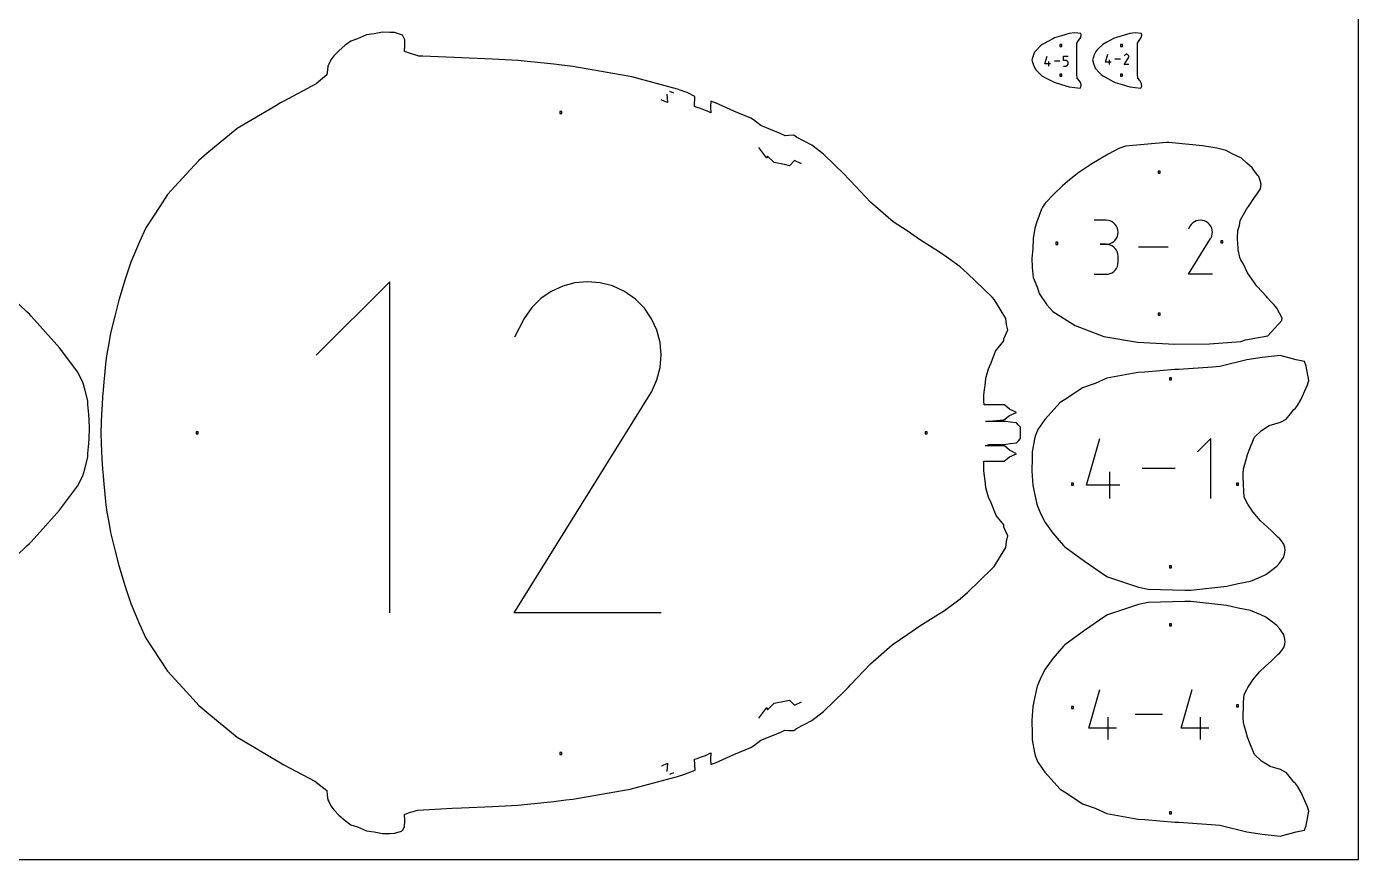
# Model space of a CAD drawing. Extents: x 0 to 90, y 0 to 90.
# Drawn here: x 52.22 to 90, y 0 to 23.63 of the extents above; entities that cross this region are included whole.
import ezdxf

# ---------------------------------------------------------------- set-up
doc = ezdxf.new("R2010")
doc.units = 0

msp = doc.modelspace()

# ---------------------------------------------------------------- linework, layer by layer
at = {"layer": 'annotation', "color": 1}
for p, q in [((81.109629, 22.569085), (81.172974, 22.791241)), ((81.638686, 22.664031), (81.638686, 22.791241)), ((81.638686, 22.791241), (81.765556, 22.791241)), ((82.829511, 22.618679), (82.892857, 22.840836)), ((82.940581, 22.555172), (82.940581, 22.682042)), ((83.251472, 22.698004), (83.095276, 22.698004)), ((83.35859, 22.55517), (83.475822, 22.743898)), ((83.3671, 22.809071), (83.358769, 22.793091)), ((83.37371, 22.818445), (83.3671, 22.809071)), ((83.381642, 22.82627), (83.37371, 22.818445)), ((83.390653, 22.832484), (83.381642, 22.82627)), ((83.400502, 22.837023), (83.390653, 22.832484)), ((83.410947, 22.839826), (83.400502, 22.837023)), ((83.421749, 22.840829), (83.410947, 22.839826)), ((83.432666, 22.839969), (83.421749, 22.840829)), ((83.443455, 22.837185), (83.432666, 22.839969)), ((83.453877, 22.832413), (83.443455, 22.837185)), ((83.463198, 22.825795), (83.453877, 22.832413)), ((83.453877, 22.832413), (83.453877, 22.832413)), ((83.470992, 22.817852), (83.463198, 22.825795)), ((83.477188, 22.808829), (83.470992, 22.817852)), ((83.475822, 22.743898), (83.475962, 22.744072)), ((83.475822, 22.743898), (83.475822, 22.743898)), ((83.475962, 22.744072), (83.476097, 22.744247)), ((83.476097, 22.744247), (83.476226, 22.744424)), ((83.476226, 22.744424), (83.476352, 22.744607)), ((83.476352, 22.744607), (83.476474, 22.744795)), ((83.476474, 22.744795), (83.476595, 22.74499)), ((83.476595, 22.74499), (83.476713, 22.745195)), ((83.476713, 22.745195), (83.476832, 22.74541)), ((83.476832, 22.74541), (83.476951, 22.745636)), ((83.476951, 22.745636), (83.481791, 22.756029)), ((83.476951, 22.745636), (83.476951, 22.745636)), ((83.481719, 22.798969), (83.477188, 22.808829)), ((83.484513, 22.788516), (83.481719, 22.798969)), ((83.481791, 22.756029), (83.484619, 22.766802)), ((83.485503, 22.777712), (83.484513, 22.788516)), ((83.484619, 22.766802), (83.485503, 22.777712)), ((81.268243, 22.569085), (81.109629, 22.569085)), ((81.220698, 22.505578), (81.220698, 22.632448)), ((81.53159, 22.64841), (81.375394, 22.64841)), ((81.702121, 22.664031), (81.638686, 22.664031)), ((81.638686, 22.505578), (81.702121, 22.505578)), ((81.713511, 22.663013), (81.702121, 22.664031)), ((81.702121, 22.505578), (81.713507, 22.506602)), ((81.702121, 22.505578), (81.702121, 22.505578)), ((81.713507, 22.506602), (81.72423, 22.509553)), ((81.724237, 22.660077), (81.713511, 22.663013)), ((81.72423, 22.509553), (81.734109, 22.514252)), ((81.734117, 22.655399), (81.724237, 22.660077)), ((81.734109, 22.514252), (81.742965, 22.520519)), ((81.742972, 22.649157), (81.734117, 22.655399)), ((81.742965, 22.520519), (81.750616, 22.528175)), ((81.750622, 22.641529), (81.742972, 22.649157)), ((81.750616, 22.528175), (81.756881, 22.537038)), ((81.756885, 22.63269), (81.750622, 22.641529)), ((81.756881, 22.537038), (81.76158, 22.546931)), ((81.761582, 22.622819), (81.756885, 22.63269)), ((81.76158, 22.546931), (81.764532, 22.557673)), ((81.764533, 22.612092), (81.761582, 22.622819)), ((81.764532, 22.557673), (81.765556, 22.569085)), ((81.765556, 22.600686), (81.764533, 22.612092)), ((81.765556, 22.569085), (81.765556, 22.600686)), ((81.765556, 22.600686), (81.765556, 22.600686)), ((82.988126, 22.618679), (82.829511, 22.618679)), ((83.48546, 22.55517), (83.35859, 22.55517)), ((70.240933, 21.541212), (70.221809, 21.549381)), ((70.398303, 21.473856), (70.240933, 21.541212)), ((70.384556, 21.707942), (70.398303, 21.473856)), ((70.582058, 21.736508), (70.465278, 21.786587)), ((73.215852, 19.892546), (72.98946, 20.197038)), ((73.235659, 19.953867), (73.215852, 19.892546)), ((73.423935, 19.768039), (73.235659, 19.953867)), ((73.715377, 19.709944), (73.423935, 19.768039)), ((73.863935, 19.679497), (73.715377, 19.709944)), ((74.002988, 19.826474), (73.863935, 19.679497)), ((74.201868, 19.732832), (74.002988, 19.826474)), ((82.843295, 18.1326), (82.502176, 18.1326)), ((82.904646, 18.127093), (82.843295, 18.1326)), ((82.962375, 18.111224), (82.904646, 18.127093)), ((83.015522, 18.085967), (82.962375, 18.111224)), ((83.063127, 18.0523), (83.015522, 18.085967)), ((83.10423, 18.011198), (83.063127, 18.0523)), ((83.13787, 17.963637), (83.10423, 18.011198)), ((83.163088, 17.910594), (83.13787, 17.963637)), ((83.178922, 17.853044), (83.163088, 17.910594)), ((83.184414, 17.791963), (83.178922, 17.853044)), ((83.178922, 17.730595), (83.184414, 17.791963)), ((83.184414, 17.791963), (83.184414, 17.791963)), ((85.222331, 17.96357), (85.177536, 17.87764)), ((85.25788, 18.013978), (85.222331, 17.96357)), ((85.300531, 18.056058), (85.25788, 18.013978)), ((85.348986, 18.089471), (85.300531, 18.056058)), ((85.401948, 18.113881), (85.348986, 18.089471)), ((85.458121, 18.128952), (85.401948, 18.113881)), ((85.516207, 18.134345), (85.458121, 18.128952)), ((85.574909, 18.129724), (85.516207, 18.134345)), ((85.63293, 18.114752), (85.574909, 18.129724)), ((85.688973, 18.089093), (85.63293, 18.114752)), ((85.739098, 18.0535), (85.688973, 18.089093)), ((85.688973, 18.089093), (85.688973, 18.089093)), ((85.781007, 18.010788), (85.739098, 18.0535)), ((85.814329, 17.962267), (85.781007, 18.010788)), ((85.83869, 17.909246), (85.814329, 17.962267)), ((85.853719, 17.853034), (85.83869, 17.909246)), ((85.859042, 17.794939), (85.853719, 17.853034)), ((85.854287, 17.736271), (85.859042, 17.794939)), ((82.843295, 17.450363), (82.672495, 17.450363)), ((82.672495, 17.450363), (82.843295, 17.450363)), ((82.843295, 17.450363), (82.904646, 17.455871)), ((82.904646, 17.444856), (82.843295, 17.450363)), ((82.843295, 17.450363), (82.843295, 17.450363)), ((82.904646, 17.455871), (82.962375, 17.47175)), ((82.962375, 17.428986), (82.904646, 17.444856)), ((82.962375, 17.47175), (83.015522, 17.497031)), ((83.015522, 17.40373), (82.962375, 17.428986)), ((83.015522, 17.497031), (83.063127, 17.530747)), ((83.063127, 17.370063), (83.015522, 17.40373)), ((83.063127, 17.530747), (83.10423, 17.57193)), ((83.10423, 17.57193), (83.13787, 17.619611)), ((83.13787, 17.619611), (83.163088, 17.672822)), ((83.163088, 17.672822), (83.178922, 17.730595)), ((85.176573, 16.598228), (85.806983, 17.613106)), ((85.806983, 17.613106), (85.807736, 17.614039)), ((85.806983, 17.613106), (85.806983, 17.613106)), ((85.807736, 17.614039), (85.808459, 17.614979)), ((85.808459, 17.614979), (85.809155, 17.615936)), ((85.809155, 17.615936), (85.809831, 17.616916)), ((85.809831, 17.616916), (85.810489, 17.617928)), ((85.810489, 17.617928), (85.811136, 17.618979)), ((85.811136, 17.618979), (85.811775, 17.620078)), ((85.811775, 17.620078), (85.812412, 17.621233)), ((85.812412, 17.621233), (85.813052, 17.622451)), ((85.813052, 17.622451), (85.839081, 17.678338)), ((85.813052, 17.622451), (85.813052, 17.622451)), ((85.839081, 17.678338), (85.854287, 17.736271)), ((83.10423, 17.328961), (83.063127, 17.370063)), ((83.13787, 17.2814), (83.10423, 17.328961)), ((83.163088, 17.228356), (83.13787, 17.2814)), ((83.178922, 17.170806), (83.163088, 17.228356)), ((83.184414, 17.109726), (83.178922, 17.170806)), ((83.184414, 16.938925), (83.184414, 17.109726)), ((83.184414, 17.109726), (83.184414, 17.109726)), ((84.600548, 17.366311), (83.760612, 17.366311)), ((82.962375, 16.619653), (83.015522, 16.6449)), ((83.015522, 16.6449), (83.063127, 16.678557)), ((83.063127, 16.678557), (83.10423, 16.719651)), ((83.10423, 16.719651), (83.13787, 16.767208)), ((83.13787, 16.767208), (83.163088, 16.820256)), ((83.163088, 16.820256), (83.178922, 16.877819)), ((83.178922, 16.877819), (83.184414, 16.938925)), ((62.526504, 16.389451), (60.43775, 14.300109)), ((62.526504, 6.993891), (62.526504, 16.389451)), ((67.428726, 16.26406), (67.104789, 16.114759)), ((67.772298, 16.356235), (67.428726, 16.26406)), ((68.127572, 16.389222), (67.772298, 16.356235)), ((68.486614, 16.36096), (68.127572, 16.389222)), ((68.841491, 16.269388), (68.486614, 16.36096)), ((69.184268, 16.112446), (68.841491, 16.269388)), ((82.502176, 16.598288), (82.843295, 16.598288)), ((82.843295, 16.598288), (82.904646, 16.603792)), ((82.843295, 16.598288), (82.843295, 16.598288)), ((82.904646, 16.603792), (82.962375, 16.619653)), ((85.85881, 16.598228), (85.176573, 16.598228)), ((66.808421, 15.910391), (66.547557, 15.653019)), ((67.104789, 16.114759), (66.808421, 15.910391)), ((69.490845, 15.894746), (69.184268, 16.112446)), ((69.184268, 16.112446), (69.184268, 16.112446)), ((69.747177, 15.633508), (69.490845, 15.894746)), ((66.547557, 15.653019), (66.330129, 15.344704)), ((69.950984, 15.336738), (69.747177, 15.633508)), ((66.330129, 15.344704), (66.056146, 14.819127)), ((70.099987, 15.012443), (69.950984, 15.336738)), ((70.191907, 14.668628), (70.099987, 15.012443)), ((70.224465, 14.3133), (70.191907, 14.668628)), ((70.195381, 13.954467), (70.224465, 14.3133)), ((70.102376, 13.600133), (70.195381, 13.954467)), ((69.919341, 13.218459), (69.92347, 13.224454)), ((69.92347, 13.224454), (69.927498, 13.230642)), ((69.927498, 13.230642), (69.931453, 13.237074)), ((69.931453, 13.237074), (69.935364, 13.243796)), ((69.935364, 13.243796), (69.93926, 13.250857)), ((69.93926, 13.250857), (69.943171, 13.258307)), ((69.943171, 13.258307), (70.102376, 13.600133)), ((69.943171, 13.258307), (69.943171, 13.258307)), ((66.050254, 6.993814), (69.906051, 13.201154)), ((69.906051, 13.201154), (69.910661, 13.206857)), ((69.906051, 13.201154), (69.906051, 13.201154)), ((69.910661, 13.206857), (69.915081, 13.21261)), ((69.915081, 13.21261), (69.919341, 13.218459)), ((82.291153, 10.616376), (82.667714, 11.937004)), ((85.81375, 11.937004), (85.43623, 11.559378)), ((85.81375, 10.238856), (85.81375, 11.937004)), ((82.951413, 10.238856), (82.951413, 10.993044)), ((84.799531, 11.08793), (83.871013, 11.08793)), ((83.234048, 10.616376), (82.291153, 10.616376)), ((70.223047, 6.993814), (66.050254, 6.993814)), ((82.349176, 3.718242), (82.66298, 4.818775)), ((84.970053, 3.718242), (85.283857, 4.818775)), ((72.989453, 4.001884), (73.21584, 4.306357)), ((73.21584, 4.306357), (73.235667, 4.245071)), ((73.235667, 4.245071), (73.42389, 4.430887)), ((73.42389, 4.430887), (73.715402, 4.488965)), ((73.715402, 4.488965), (73.863929, 4.51943)), ((73.863929, 4.51943), (74.002986, 4.372436)), ((74.002986, 4.372436), (74.201886, 4.46612)), ((82.899398, 3.403639), (82.899398, 4.032135)), ((84.43951, 4.111207), (83.665738, 4.111207)), ((85.520275, 3.403639), (85.520275, 4.032135)), ((83.134928, 3.718242), (82.349176, 3.718242)), ((85.755805, 3.718242), (84.970053, 3.718242)), ((70.226972, 2.651801), (70.241019, 2.657801)), ((70.241019, 2.657801), (70.398253, 2.725107)), ((70.398253, 2.725107), (70.384888, 2.495992)), ((70.468363, 2.413631), (70.582861, 2.462743))]:
    msp.add_line(p, q, dxfattribs=at)
at = {"layer": 'boundary', "color": 5}
for p, q in [((62.312252, 23.466636), (62.074852, 23.420786)), ((62.518964, 23.461561), (62.312252, 23.466636)), ((62.660001, 23.458057), (62.518964, 23.461561)), ((62.821396, 23.406134), (62.660001, 23.458057)), ((81.797301, 23.426233), (81.580767, 23.366669)), ((81.95223, 23.446449), (81.797301, 23.426233)), ((82.1309, 23.432515), (81.95223, 23.446449)), ((82.138921, 23.380181), (82.1309, 23.432515)), ((83.517041, 23.426233), (83.300485, 23.366664)), ((83.671952, 23.446449), (83.517041, 23.426233)), ((83.850623, 23.432514), (83.671952, 23.446449)), ((83.858644, 23.38018), (83.850623, 23.432514)), ((61.253866, 23.100881), (61.07811, 22.94203)), ((61.416233, 23.214833), (61.253866, 23.100881)), ((61.604287, 23.279949), (61.416233, 23.214833)), ((61.8655, 23.391671), (61.604287, 23.279949)), ((62.074852, 23.420786), (61.8655, 23.391671)), ((62.883602, 23.383775), (62.821396, 23.406134)), ((62.953309, 23.249352), (62.883602, 23.383775)), ((62.941716, 22.918152), (62.94808, 23.100162)), ((62.94808, 23.100162), (62.953309, 23.249352)), ((80.985536, 23.079137), (80.848779, 22.940722)), ((81.032323, 23.120587), (80.985536, 23.079137)), ((81.084017, 23.148478), (81.032323, 23.120587)), ((81.329231, 23.280706), (81.084017, 23.148478)), ((81.383948, 23.303935), (81.329231, 23.280706)), ((81.580767, 23.366669), (81.383948, 23.303935)), ((82.012549, 22.98809), (82.012573, 23.065721)), ((82.012573, 23.065721), (82.012605, 23.157939)), ((82.012605, 23.157939), (82.063136, 23.2317)), ((82.063136, 23.2317), (82.12322, 23.315981)), ((82.12322, 23.315981), (82.138921, 23.380181)), ((82.750037, 23.119716), (82.638844, 23.012294)), ((82.862809, 23.180583), (82.750037, 23.119716)), ((83.075167, 23.294972), (82.862809, 23.180583)), ((83.135777, 23.314221), (83.075167, 23.294972)), ((83.300485, 23.366664), (83.135777, 23.314221)), ((83.732266, 22.995615), (83.732293, 23.06779)), ((83.732293, 23.06779), (83.732328, 23.157945)), ((83.732328, 23.157945), (83.782859, 23.231702)), ((83.782859, 23.231702), (83.842943, 23.315981)), ((83.842943, 23.315981), (83.858644, 23.38018)), ((60.853754, 22.679643), (60.790198, 22.557591)), ((60.935829, 22.793925), (60.853754, 22.679643)), ((61.07811, 22.94203), (60.935829, 22.793925)), ((63.055914, 22.8814), (62.941716, 22.918152)), ((63.34354, 22.790417), (63.055914, 22.8814)), ((63.456723, 22.784703), (63.34354, 22.790417)), ((64.557782, 22.737102), (63.456723, 22.784703)), ((65.434878, 22.699535), (64.557782, 22.737102)), ((66.151895, 22.665779), (65.434878, 22.699535)), ((80.766894, 22.768141), (80.736336, 22.673086)), ((80.736336, 22.673086), (80.762688, 22.591644)), ((80.793622, 22.850565), (80.766894, 22.768141)), ((80.809678, 22.901231), (80.793622, 22.850565)), ((80.848779, 22.940722), (80.809678, 22.901231)), ((82.012541, 22.538956), (82.012547, 22.680703)), ((82.012543, 22.853673), (82.012549, 22.935057)), ((82.012547, 22.680703), (82.012543, 22.853673)), ((82.012549, 22.935057), (82.012549, 22.98809)), ((82.482458, 22.754777), (82.459644, 22.683515)), ((82.459644, 22.683515), (82.48694, 22.578051)), ((82.500099, 22.809894), (82.482458, 22.754777)), ((82.547672, 22.919803), (82.500099, 22.809894)), ((82.583868, 22.956524), (82.547672, 22.919803)), ((82.638844, 23.012294), (82.583868, 22.956524)), ((83.732267, 22.937956), (83.732266, 22.995615)), ((83.732268, 22.863721), (83.732267, 22.937956)), ((83.732267, 22.541357), (83.73227, 22.685895)), ((83.732271, 22.743678), (83.732268, 22.863721)), ((83.73227, 22.685895), (83.732271, 22.743678)), ((60.755461, 22.400505), (60.739816, 22.258226)), ((60.765587, 22.507011), (60.755461, 22.400505)), ((60.790198, 22.557591), (60.765587, 22.507011)), ((67.177302, 22.556857), (66.151895, 22.665779)), ((67.716395, 22.490231), (67.177302, 22.556857)), ((69.285578, 22.219439), (67.716395, 22.490231)), ((80.762688, 22.591644), (80.780272, 22.53649)), ((80.780272, 22.53649), (80.82778, 22.426579)), ((80.82778, 22.426579), (80.864027, 22.389878)), ((80.864027, 22.389878), (80.919032, 22.33406)), ((80.919032, 22.33406), (81.019623, 22.232221)), ((82.012488, 22.274805), (82.012537, 22.350822)), ((82.012537, 22.350822), (82.012542, 22.484418)), ((82.012542, 22.484418), (82.012541, 22.538956)), ((82.48694, 22.578051), (82.509741, 22.507017)), ((82.509741, 22.507017), (82.529369, 22.445108)), ((82.529369, 22.445108), (82.654587, 22.318428)), ((82.654587, 22.318428), (82.705112, 22.267273)), ((83.73222, 22.274722), (83.732266, 22.374331)), ((83.732265, 22.444882), (83.732267, 22.541357)), ((83.732266, 22.374331), (83.732265, 22.444882)), ((60.430751, 22.001484), (59.518119, 21.512684)), ((60.739816, 22.258226), (60.430751, 22.001484)), ((69.392022, 22.197179), (69.285578, 22.219439)), ((70.686892, 21.84874), (69.392022, 22.197179)), ((81.019623, 22.232221), (81.124652, 22.175694)), ((81.124652, 22.175694), (81.371927, 22.046116)), ((81.371927, 22.046116), (81.580796, 21.979584)), ((81.580796, 21.979584), (81.797056, 21.920163)), ((81.797056, 21.920163), (81.952266, 21.899954)), ((82.027088, 22.167333), (82.012488, 22.274805)), ((82.079818, 22.094169), (82.027088, 22.167333)), ((82.122974, 22.030856), (82.079818, 22.094169)), ((82.107373, 21.879777), (82.131178, 21.914408)), ((82.138893, 21.966777), (82.122974, 22.030856)), ((82.131178, 21.914408), (82.138893, 21.966777)), ((82.705112, 22.267273), (82.751792, 22.22585)), ((82.751792, 22.22585), (82.803461, 22.197955)), ((82.803461, 22.197955), (83.048607, 22.065718)), ((83.048607, 22.065718), (83.103422, 22.042434)), ((83.103422, 22.042434), (83.300511, 21.979587)), ((83.300511, 21.979587), (83.516777, 21.920163)), ((83.516777, 21.920163), (83.671988, 21.899954)), ((83.746812, 22.16733), (83.73222, 22.274722)), ((83.79954, 22.094168), (83.746812, 22.16733)), ((83.849013, 22.005466), (83.79954, 22.094168)), ((83.827096, 21.879777), (83.854464, 21.93855)), ((83.854464, 21.93855), (83.849013, 22.005466)), ((70.888409, 21.778238), (70.686892, 21.84874)), ((70.958367, 21.753056), (70.888409, 21.778238)), ((71.179014, 21.644276), (70.958367, 21.753056)), ((71.168311, 21.359672), (71.179014, 21.644276)), ((81.952266, 21.899954), (82.107373, 21.879777)), ((83.671988, 21.899954), (83.827096, 21.879777)), ((59.285268, 21.378994), (58.192386, 20.731615)), ((59.420155, 21.460394), (59.285268, 21.378994)), ((59.518119, 21.512684), (59.420155, 21.460394)), ((71.239053, 21.334473), (71.168311, 21.359672)), ((71.336728, 21.298684), (71.239053, 21.334473)), ((71.475641, 21.247589), (71.336728, 21.298684)), ((71.572002, 21.204456), (71.475641, 21.247589)), ((71.62581, 21.180128), (71.572002, 21.204456)), ((71.626417, 21.511521), (71.62136, 21.353183)), ((71.62136, 21.353183), (71.62581, 21.180128)), ((71.706405, 21.481956), (71.626417, 21.511521)), ((71.766643, 21.459621), (71.706405, 21.481956)), ((72.283094, 21.226734), (71.766643, 21.459621)), ((72.764047, 21.024533), (72.283094, 21.226734)), ((72.839527, 20.980785), (72.764047, 21.024533)), ((73.05076, 20.820819), (72.839527, 20.980785)), ((73.596528, 20.595607), (73.05076, 20.820819)), ((58.192386, 20.731615), (57.335813, 20.026912)), ((73.73951, 20.531232), (73.596528, 20.595607)), ((73.843712, 20.540097), (73.73951, 20.531232)), ((73.980773, 20.542208), (73.843712, 20.540097)), ((74.063161, 20.490278), (73.980773, 20.542208)), ((74.497364, 20.263422), (74.063161, 20.490278)), ((57.335813, 20.026912), (57.102071, 19.831387)), ((74.829673, 20.00359), (74.497364, 20.263422)), ((83.202481, 20.165368), (82.906505, 20.006144)), ((83.391921, 20.231065), (83.202481, 20.165368)), ((84.552346, 20.342666), (83.391921, 20.231065)), ((84.618785, 20.338452), (84.552346, 20.342666)), ((85.582546, 20.246518), (84.618785, 20.338452)), ((85.983409, 20.173425), (85.582546, 20.246518)), ((86.250105, 20.107527), (85.983409, 20.173425)), ((86.422495, 20.014662), (86.250105, 20.107527)), ((57.102071, 19.831387), (56.856398, 19.561358)), ((75.42416, 19.428571), (74.829673, 20.00359)), ((82.440363, 19.736197), (82.067207, 19.487777)), ((82.906505, 20.006144), (82.440363, 19.736197)), ((86.686036, 19.893056), (86.422495, 20.014662)), ((86.840646, 19.753325), (86.686036, 19.893056)), ((86.9916, 19.620485), (86.840646, 19.753325)), ((56.856398, 19.561358), (56.219185, 18.862985)), ((75.529656, 19.31994), (75.42416, 19.428571)), ((75.589897, 19.249134), (75.529656, 19.31994)), ((81.80929, 19.275002), (81.602537, 19.106424)), ((82.067207, 19.487777), (81.80929, 19.275002)), ((87.141323, 19.411463), (86.9916, 19.620485)), ((87.174098, 19.37001), (87.141323, 19.411463)), ((87.215976, 19.261816), (87.174098, 19.37001)), ((76.161415, 18.649747), (75.589897, 19.249134)), ((81.602537, 19.106424), (81.369669, 18.879321)), ((87.110174, 18.852169), (87.225343, 19.025403)), ((87.242481, 19.158628), (87.215976, 19.261816)), ((87.225343, 19.025403), (87.242481, 19.158628)), ((55.996619, 18.525885), (55.605811, 17.920477)), ((56.219185, 18.862985), (55.996619, 18.525885)), ((76.79934, 18.090955), (76.161415, 18.649747)), ((81.110415, 18.619525), (81.040463, 18.505866)), ((81.369669, 18.879321), (81.110415, 18.619525)), ((86.82612, 18.4438), (86.880015, 18.523889)), ((86.880015, 18.523889), (87.07581, 18.805894)), ((87.07581, 18.805894), (87.110174, 18.852169)), ((81.010655, 18.445802), (80.874481, 18.08981)), ((81.040463, 18.505866), (81.010655, 18.445802)), ((86.649307, 18.125742), (86.82612, 18.4438)), ((55.605811, 17.920477), (55.424019, 17.522747)), ((77.198428, 17.828375), (76.79934, 18.090955)), ((77.578656, 17.566871), (77.198428, 17.828375)), ((80.824226, 17.91031), (80.771955, 17.615489)), ((80.874481, 18.08981), (80.824226, 17.91031)), ((86.567393, 17.624252), (86.581867, 17.839855)), ((86.581867, 17.839855), (86.62461, 17.986494)), ((86.62461, 17.986494), (86.649307, 18.125742)), ((55.424019, 17.522747), (55.171743, 16.940929)), ((78.017527, 17.290908), (77.578656, 17.566871)), ((80.771955, 17.615489), (80.764908, 17.32113)), ((86.571022, 17.566691), (86.567393, 17.624252)), ((86.583357, 17.513321), (86.571022, 17.566691)), ((86.586639, 17.306491), (86.583357, 17.513321)), ((78.258251, 17.136561), (78.017527, 17.290908)), ((78.703445, 16.807172), (78.258251, 17.136561)), ((80.764908, 17.32113), (80.736336, 17.060057)), ((80.736336, 17.060057), (80.749143, 16.79199)), ((86.639603, 17.072469), (86.586639, 17.306491)), ((86.665356, 17.01375), (86.639603, 17.072469)), ((86.737231, 16.885015), (86.665356, 17.01375)), ((55.171743, 16.940929), (55.016938, 16.461967)), ((78.916129, 16.625393), (78.703445, 16.807172)), ((79.609206, 15.94645), (78.916129, 16.625393)), ((80.749143, 16.79199), (80.776391, 16.506421)), ((86.855339, 16.642176), (86.737231, 16.885015)), ((87.117839, 16.262963), (86.855339, 16.642176)), ((55.016938, 16.461967), (54.83363, 15.866343)), ((80.776391, 16.506421), (80.90162, 16.210632)), ((87.268844, 16.10086), (87.117839, 16.262963)), ((52.225811, 15.53123), (51.609059, 16.123909)), ((79.680781, 15.873624), (79.609206, 15.94645)), ((79.997191, 15.347684), (79.680781, 15.873624)), ((80.90162, 16.210632), (80.945386, 16.055652)), ((80.945386, 16.055652), (81.159806, 15.736272)), ((87.387314, 15.974911), (87.268844, 16.10086)), ((87.419617, 15.931703), (87.387314, 15.974911)), ((87.527843, 15.813815), (87.419617, 15.931703)), ((52.297966, 15.463193), (52.225811, 15.53123)), ((54.83363, 15.866343), (54.72037, 15.414387)), ((81.159806, 15.736272), (81.328775, 15.545972)), ((81.328775, 15.545972), (81.961847, 15.144648)), ((87.605665, 15.742245), (87.527843, 15.813815)), ((87.689982, 15.642278), (87.605665, 15.742245)), ((87.837778, 15.353708), (87.689982, 15.642278)), ((52.347981, 15.413517), (52.297966, 15.463193)), ((53.003418, 14.683623), (52.347981, 15.413517)), ((54.72037, 15.414387), (54.603098, 14.925306)), ((80.021098, 15.176532), (79.997191, 15.347684)), ((80.055217, 15.020748), (80.021098, 15.176532)), ((81.961847, 15.144648), (82.776733, 14.83228)), ((87.427065, 14.851731), (87.832899, 15.2922)), ((87.832899, 15.2922), (87.837778, 15.353708)), ((54.603098, 14.925306), (54.547161, 14.635488)), ((79.94495, 14.70891), (79.945949, 14.77131)), ((79.945949, 14.77131), (80.055217, 15.020748)), ((82.776733, 14.83228), (83.733171, 14.672004)), ((86.662624, 14.692715), (86.799655, 14.741776)), ((86.799655, 14.741776), (87.427065, 14.851731)), ((53.164902, 14.501953), (53.003418, 14.683623)), ((53.659802, 13.833368), (53.164902, 14.501953)), ((54.547161, 14.635488), (54.492306, 14.347033)), ((79.582357, 14.086834), (79.704041, 14.421127)), ((79.704041, 14.421127), (79.94495, 14.70891)), ((83.733171, 14.672004), (84.796143, 14.612299)), ((84.796143, 14.612299), (85.773504, 14.622566)), ((85.773504, 14.622566), (86.662624, 14.692715)), ((54.468984, 14.14291), (54.44631, 13.949725)), ((54.492306, 14.347033), (54.468984, 14.14291)), ((79.508218, 13.918552), (79.582357, 14.086834)), ((86.067188, 13.986577), (85.858179, 13.96472)), ((86.833613, 14.175017), (86.067188, 13.986577)), ((87.273863, 14.241989), (86.833613, 14.175017)), ((87.781116, 14.294699), (87.273863, 14.241989)), ((88.23359, 14.173794), (87.781116, 14.294699)), ((88.476319, 14.124793), (88.23359, 14.173794)), ((88.523378, 13.988056), (88.476319, 14.124793)), ((88.597345, 13.584397), (88.523378, 13.988056)), ((53.812606, 13.542409), (53.659802, 13.833368)), ((54.426163, 13.737393), (54.409601, 13.551701)), ((54.44631, 13.949725), (54.426163, 13.737393)), ((79.420036, 13.532279), (79.433163, 13.656651)), ((79.433163, 13.656651), (79.508218, 13.918552)), ((82.866281, 13.653027), (82.531696, 13.497011)), ((83.590344, 13.783816), (82.866281, 13.653027)), ((83.757134, 13.811704), (83.590344, 13.783816)), ((83.942716, 13.822127), (83.757134, 13.811704)), ((84.791022, 13.902621), (83.942716, 13.822127)), ((84.90898, 13.901418), (84.791022, 13.902621)), ((85.858179, 13.96472), (84.90898, 13.901418)), ((53.880559, 13.304295), (53.812606, 13.542409)), ((53.952205, 13.004794), (53.880559, 13.304295)), ((54.389605, 13.311228), (54.376278, 13.121385)), ((54.409601, 13.551701), (54.389605, 13.311228)), ((79.376345, 13.17862), (79.420036, 13.532279)), ((82.175175, 13.373485), (81.743295, 13.082089)), ((82.531696, 13.497011), (82.175175, 13.373485)), ((88.380843, 13.057275), (88.520718, 13.375684)), ((88.520718, 13.375684), (88.561297, 13.461844)), ((88.561297, 13.461844), (88.597345, 13.584397)), ((53.956282, 12.906103), (53.952205, 13.004794)), ((53.986475, 12.62303), (53.956282, 12.906103)), ((54.362902, 12.903885), (54.340804, 12.62663)), ((54.376278, 13.121385), (54.362902, 12.903885)), ((79.378497, 12.996944), (79.376345, 13.17862)), ((79.383623, 12.898842), (79.378497, 12.996944)), ((79.958535, 12.896464), (79.383623, 12.898842)), ((80.10538, 12.775399), (79.958535, 12.896464)), ((81.537413, 12.963854), (81.101574, 12.478391)), ((81.743295, 13.082089), (81.537413, 12.963854)), ((88.215608, 12.802518), (88.272157, 12.878602)), ((88.272157, 12.878602), (88.380843, 13.057275)), ((53.991951, 12.482491), (53.986475, 12.62303)), ((54.005167, 12.212322), (53.991951, 12.482491)), ((54.340804, 12.62663), (54.334104, 12.393072)), ((79.943235, 12.465955), (80.105694, 12.590201)), ((80.305965, 12.676375), (80.10538, 12.775399)), ((80.105694, 12.590201), (80.305965, 12.676375)), ((81.101574, 12.478391), (80.911059, 12.198622)), ((87.790442, 12.400147), (87.954739, 12.492981)), ((87.954739, 12.492981), (88.073682, 12.641381)), ((88.073682, 12.641381), (88.171788, 12.765555)), ((88.171788, 12.765555), (88.215608, 12.802518)), ((53.991961, 11.942153), (54.005167, 12.212322)), ((54.334104, 12.393072), (54.322667, 12.099499)), ((54.322667, 12.099499), (54.334103, 11.805943)), ((79.42467, 12.424892), (79.943235, 12.465955)), ((79.523698, 12.425047), (79.42467, 12.424892)), ((79.599584, 12.425601), (79.523698, 12.425047)), ((79.803703, 12.425107), (79.599584, 12.425601)), ((79.944177, 12.425131), (79.803703, 12.425107)), ((79.997241, 12.418314), (79.944177, 12.425131)), ((80.122274, 12.403212), (79.997241, 12.418314)), ((80.299956, 12.382734), (80.122274, 12.403212)), ((80.359604, 12.322747), (80.299956, 12.382734)), ((80.418791, 12.261371), (80.359604, 12.322747)), ((80.418794, 12.179596), (80.418791, 12.261371)), ((80.418814, 12.09958), (80.418794, 12.179596)), ((80.418836, 12.019566), (80.418814, 12.09958)), ((80.911059, 12.198622), (80.830716, 12.00752)), ((87.056622, 11.978065), (87.24945, 12.166299)), ((87.24945, 12.166299), (87.472006, 12.308311)), ((87.472006, 12.308311), (87.790442, 12.400147)), ((53.956305, 11.518489), (53.986484, 11.801625)), ((53.986484, 11.801625), (53.991961, 11.942153)), ((54.334103, 11.805943), (54.340803, 11.572366)), ((79.423759, 11.732547), (79.523879, 11.773897)), ((79.95859, 11.730108), (79.423759, 11.732547)), ((79.523879, 11.773897), (79.599725, 11.773426)), ((79.599725, 11.773426), (79.803569, 11.773811)), ((79.803569, 11.773811), (79.944201, 11.773801)), ((79.944201, 11.773801), (79.997281, 11.780624)), ((80.10562, 11.609276), (79.95859, 11.730108)), ((79.997281, 11.780624), (80.122401, 11.795758)), ((80.122401, 11.795758), (80.30002, 11.816223)), ((80.30002, 11.816223), (80.359638, 11.876273)), ((80.359638, 11.876273), (80.418834, 11.937657)), ((80.418834, 11.937657), (80.418836, 12.019566)), ((80.815193, 11.924208), (80.743706, 11.559897)), ((80.830716, 12.00752), (80.815193, 11.924208)), ((86.91852, 11.653006), (87.02572, 11.91317)), ((87.02572, 11.91317), (87.056622, 11.978065)), ((53.87134, 11.072414), (53.952232, 11.419843)), ((53.952232, 11.419843), (53.956305, 11.518489)), ((54.340803, 11.572366), (54.353817, 11.35972)), ((54.353817, 11.35972), (54.376273, 11.077623)), ((79.948235, 11.299703), (80.105374, 11.423594)), ((80.105374, 11.423594), (80.305953, 11.510015)), ((80.305953, 11.510015), (80.10562, 11.609276)), ((80.749927, 11.38945), (80.736336, 11.010405)), ((80.743706, 11.559897), (80.749927, 11.38945)), ((86.760726, 11.142133), (86.814627, 11.344409)), ((86.814627, 11.344409), (86.858713, 11.482327)), ((86.858713, 11.482327), (86.91852, 11.653006)), ((53.812617, 10.882175), (53.87134, 11.072414)), ((54.376273, 11.077623), (54.389602, 10.887752)), ((79.376337, 11.020398), (79.376879, 11.152237)), ((79.420017, 10.666725), (79.376337, 11.020398)), ((79.376879, 11.152237), (79.379513, 11.300107)), ((79.379513, 11.300107), (79.948235, 11.299703)), ((80.736336, 11.010405), (80.768186, 10.616926)), ((86.734106, 10.941802), (86.744874, 11.07528)), ((86.744874, 11.07528), (86.760726, 11.142133)), ((53.153019, 9.907374), (53.659831, 10.591234)), ((53.659831, 10.591234), (53.812617, 10.882175)), ((54.389602, 10.887752), (54.409596, 10.647309)), ((54.409596, 10.647309), (54.426158, 10.461583)), ((79.433139, 10.542361), (79.420017, 10.666725)), ((80.768186, 10.616926), (80.791663, 10.475076)), ((86.72856, 10.879793), (86.734106, 10.941802)), ((86.730554, 10.807318), (86.72856, 10.879793)), ((86.736908, 10.699944), (86.730554, 10.807318)), ((86.741139, 10.628307), (86.736908, 10.699944)), ((86.747941, 10.456897), (86.741139, 10.628307)), ((54.426158, 10.461583), (54.446301, 10.249283)), ((54.446301, 10.249283), (54.468978, 10.056064)), ((79.508187, 10.280465), (79.433139, 10.542361)), ((79.582321, 10.112168), (79.508187, 10.280465)), ((80.791663, 10.475076), (80.878655, 10.080386)), ((86.763484, 10.275601), (86.747941, 10.456897)), ((86.867212, 10.078533), (86.763484, 10.275601)), ((53.003467, 9.740982), (53.153019, 9.907374)), ((54.468978, 10.056064), (54.492295, 9.851964)), ((54.492295, 9.851964), (54.547159, 9.563451)), ((79.721128, 9.753627), (79.582321, 10.112168)), ((80.878655, 10.080386), (80.894837, 10.025127)), ((80.894837, 10.025127), (80.968469, 9.836934)), ((80.968469, 9.836934), (81.073113, 9.626067)), ((86.937485, 9.964639), (86.867212, 10.078533)), ((87.01364, 9.84939), (86.937485, 9.964639)), ((87.228136, 9.600854), (87.01364, 9.84939)), ((52.347997, 9.01105), (53.003467, 9.740982)), ((54.547159, 9.563451), (54.60309, 9.273666)), ((79.944889, 9.490128), (79.721128, 9.753627)), ((79.945894, 9.427756), (79.944889, 9.490128)), ((81.073113, 9.626067), (81.115562, 9.557086)), ((81.115562, 9.557086), (81.332056, 9.256896)), ((87.523937, 9.328216), (87.228136, 9.600854)), ((54.60309, 9.273666), (54.72038, 8.784504)), ((80.055197, 9.178417), (79.945894, 9.427756)), ((80.021105, 9.02266), (80.055197, 9.178417)), ((81.332056, 9.256896), (81.635213, 8.906543)), ((87.582721, 9.274779), (87.523937, 9.328216)), ((87.713996, 9.142313), (87.582721, 9.274779)), ((87.77487, 9.090107), (87.713996, 9.142313)), ((87.822733, 9.033743), (87.77487, 9.090107)), ((51.609182, 8.300755), (52.226053, 8.893553)), ((52.226053, 8.893553), (52.298074, 8.961463)), ((52.298074, 8.961463), (52.347997, 9.01105)), ((54.72038, 8.784504), (54.833622, 8.332614)), ((79.668373, 8.309221), (79.997254, 8.851474)), ((79.997254, 8.851474), (80.021105, 9.02266)), ((81.635213, 8.906543), (81.673512, 8.869398)), ((81.673512, 8.869398), (82.231828, 8.461544)), ((87.882933, 8.943623), (87.822733, 9.033743)), ((87.914638, 8.848471), (87.882933, 8.943623)), ((87.902305, 8.660149), (87.925565, 8.769351)), ((87.925565, 8.769351), (87.914638, 8.848471)), ((54.833622, 8.332614), (55.01694, 7.736958)), ((82.231828, 8.461544), (82.804121, 8.062933)), ((87.488161, 8.170794), (87.690153, 8.317283)), ((87.690153, 8.317283), (87.763247, 8.400757)), ((87.763247, 8.400757), (87.873644, 8.562386)), ((87.873644, 8.562386), (87.902305, 8.660149)), ((78.916175, 7.573572), (79.609512, 8.252789)), ((79.609512, 8.252789), (79.668373, 8.309221)), ((82.804121, 8.062933), (82.884851, 8.019503)), ((82.884851, 8.019503), (83.080331, 7.951707)), ((83.080331, 7.951707), (83.764267, 7.72294)), ((86.938913, 7.896531), (87.236299, 8.014549)), ((87.236299, 8.014549), (87.379621, 8.081958)), ((87.379621, 8.081958), (87.488161, 8.170794)), ((55.01694, 7.736958), (55.171735, 7.258027)), ((78.703483, 7.391782), (78.916175, 7.573572)), ((83.764267, 7.72294), (84.037855, 7.666454)), ((84.037855, 7.666454), (85.077894, 7.637547)), ((85.077894, 7.637547), (85.190968, 7.63548)), ((85.190968, 7.63548), (85.246042, 7.638973)), ((85.246042, 7.638973), (86.264635, 7.755493)), ((86.264635, 7.755493), (86.591334, 7.827703)), ((86.591334, 7.827703), (86.938913, 7.896531)), ((55.171735, 7.258027), (55.424021, 6.676182)), ((78.258319, 7.062411), (78.703483, 7.391782)), ((83.764337, 7.230547), (83.080522, 7.00183)), ((84.03786, 7.287016), (83.764337, 7.230547)), ((85.077552, 7.315909), (84.03786, 7.287016)), ((85.190942, 7.31798), (85.077552, 7.315909)), ((85.246176, 7.314477), (85.190942, 7.31798)), ((86.264583, 7.197985), (85.246176, 7.314477)), ((86.5913, 7.125776), (86.264583, 7.197985)), ((77.563582, 6.622591), (78.017585, 6.908056)), ((78.017585, 6.908056), (78.258319, 7.062411)), ((82.804149, 6.890543), (82.231886, 6.491965)), ((82.884923, 6.933997), (82.804149, 6.890543)), ((83.080522, 7.00183), (82.884923, 6.933997)), ((86.938833, 7.056958), (86.5913, 7.125776)), ((87.23619, 6.938969), (86.938833, 7.056958)), ((87.37953, 6.871558), (87.23619, 6.938969)), ((87.488091, 6.782713), (87.37953, 6.871558)), ((55.424021, 6.676182), (55.605798, 6.278478)), ((77.218279, 6.390228), (77.563582, 6.622591)), ((82.231886, 6.491965), (81.67355, 6.084106)), ((87.690069, 6.636258), (87.488091, 6.782713)), ((87.76318, 6.552788), (87.690069, 6.636258)), ((87.873579, 6.391203), (87.76318, 6.552788)), ((55.605798, 6.278478), (55.996624, 5.673034)), ((76.161439, 5.549202), (76.772318, 6.08334)), ((76.772318, 6.08334), (77.218279, 6.390228)), ((81.635278, 6.04699), (81.332112, 5.696641)), ((81.67355, 6.084106), (81.635278, 6.04699)), ((87.902269, 6.293447), (87.873579, 6.391203)), ((87.883007, 6.010017), (87.914672, 6.105167)), ((87.925558, 6.184285), (87.902269, 6.293447)), ((87.914672, 6.105167), (87.925558, 6.184285)), ((55.996624, 5.673034), (56.219169, 5.335964)), ((81.332112, 5.696641), (81.115594, 5.396449)), ((87.524132, 5.625435), (87.582835, 5.678798)), ((87.582835, 5.678798), (87.714115, 5.811286)), ((87.714115, 5.811286), (87.774991, 5.863496)), ((87.774991, 5.863496), (87.822834, 5.919869)), ((87.822834, 5.919869), (87.883007, 6.010017)), ((56.219169, 5.335964), (56.856457, 4.637498)), ((75.589817, 4.94971), (76.161439, 5.549202)), ((81.073143, 5.327475), (80.968483, 5.116581)), ((81.115594, 5.396449), (81.073143, 5.327475)), ((87.013789, 5.104294), (87.193456, 5.320395)), ((87.193456, 5.320395), (87.363353, 5.481878)), ((87.363353, 5.481878), (87.524132, 5.625435)), ((75.52966, 4.879001), (75.589817, 4.94971)), ((80.894859, 4.928429), (80.878683, 4.873194)), ((80.968483, 5.116581), (80.894859, 4.928429)), ((86.867322, 4.875149), (86.937645, 4.9891)), ((86.937645, 4.9891), (87.013789, 5.104294)), ((56.856457, 4.637498), (57.102048, 4.367557)), ((74.829715, 4.195376), (75.424284, 4.770494)), ((75.424284, 4.770494), (75.52966, 4.879001)), ((80.878683, 4.873194), (80.791672, 4.478469)), ((86.743997, 4.457511), (86.763043, 4.676605)), ((86.763043, 4.676605), (86.839976, 4.81926)), ((86.839976, 4.81926), (86.867322, 4.875149)), ((57.102048, 4.367557), (57.335716, 4.172091)), ((57.335716, 4.172091), (58.192361, 3.467322)), ((74.497264, 3.935441), (74.829715, 4.195376)), ((80.768198, 4.33664), (80.736336, 3.943124)), ((80.791672, 4.478469), (80.768198, 4.33664)), ((86.730544, 4.146361), (86.736902, 4.253753)), ((86.736902, 4.253753), (86.741144, 4.325382)), ((86.741144, 4.325382), (86.743997, 4.457511)), ((74.062624, 3.708379), (74.497264, 3.935441)), ((80.736336, 3.943124), (80.749916, 3.564072)), ((86.728548, 4.07387), (86.730544, 4.146361)), ((86.734084, 4.011859), (86.728548, 4.07387)), ((86.744817, 3.878365), (86.734084, 4.011859)), ((86.760643, 3.811584), (86.744817, 3.878365)), ((86.814595, 3.609152), (86.760643, 3.811584)), ((58.192361, 3.467322), (58.370816, 3.35948)), ((73.050752, 3.378099), (73.595913, 3.60307)), ((73.595913, 3.60307), (73.727472, 3.66872)), ((73.727472, 3.66872), (73.844111, 3.658767)), ((73.844111, 3.658767), (73.980555, 3.656658)), ((73.980555, 3.656658), (74.062624, 3.708379)), ((80.749916, 3.564072), (80.743689, 3.39364)), ((86.8587, 3.471162), (86.814595, 3.609152)), ((86.918466, 3.300562), (86.8587, 3.471162)), ((58.370816, 3.35948), (59.420128, 2.738541)), ((72.283185, 2.972241), (72.764127, 3.174436)), ((72.764127, 3.174436), (72.839578, 3.218177)), ((72.839578, 3.218177), (73.050752, 3.378099)), ((80.743689, 3.39364), (80.815165, 3.029324)), ((80.815165, 3.029324), (80.830683, 2.946018)), ((87.025654, 3.040381), (86.918466, 3.300562)), ((87.05653, 2.975528), (87.025654, 3.040381)), ((59.420128, 2.738541), (59.51804, 2.68628)), ((59.51804, 2.68628), (60.40038, 2.221035)), ((71.168978, 2.839891), (71.239679, 2.864657)), ((71.185899, 2.526168), (71.168978, 2.839891)), ((71.239679, 2.864657), (71.336923, 2.900307)), ((71.336923, 2.900307), (71.475819, 2.951425)), ((71.475819, 2.951425), (71.556631, 2.987883)), ((71.556631, 2.987883), (71.625747, 3.018798)), ((71.625747, 3.018798), (71.621315, 2.846141)), ((71.621315, 2.846141), (71.626399, 2.687426)), ((71.626399, 2.687426), (71.706539, 2.717043)), ((71.706539, 2.717043), (71.766892, 2.739421)), ((71.766892, 2.739421), (72.283185, 2.972241)), ((80.830683, 2.946018), (80.911023, 2.754909)), ((80.911023, 2.754909), (81.101531, 2.475132)), ((87.24929, 2.787303), (87.05653, 2.975528)), ((87.497376, 2.633734), (87.24929, 2.787303)), ((70.117313, 2.20069), (70.687158, 2.350266)), ((70.687158, 2.350266), (70.88858, 2.420764)), ((70.88858, 2.420764), (70.95849, 2.445897)), ((70.95849, 2.445897), (71.185899, 2.526168)), ((81.101531, 2.475132), (81.537369, 1.989646)), ((87.790299, 2.553374), (87.497376, 2.633734)), ((87.959107, 2.457603), (87.790299, 2.553374)), ((88.073563, 2.312225), (87.959107, 2.457603)), ((88.171683, 2.188046), (88.073563, 2.312225)), ((60.40038, 2.221035), (60.736302, 1.958253)), ((60.736302, 1.958253), (60.750076, 1.824462)), ((67.716405, 1.708697), (69.28559, 1.979489)), ((69.28559, 1.979489), (69.345619, 1.990057)), ((69.345619, 1.990057), (70.117313, 2.20069)), ((81.537369, 1.989646), (81.743226, 1.871421)), ((88.215515, 2.151072), (88.171683, 2.188046)), ((88.27206, 2.075012), (88.215515, 2.151072)), ((88.38078, 1.896306), (88.27206, 2.075012)), ((88.520429, 1.57829), (88.38078, 1.896306)), ((60.750076, 1.824462), (60.765562, 1.691975)), ((60.765562, 1.691975), (60.790178, 1.641374)), ((60.790178, 1.641374), (60.853739, 1.519305)), ((60.853739, 1.519305), (60.935821, 1.405009)), ((65.434881, 1.499392), (66.151902, 1.533148)), ((66.151902, 1.533148), (66.523716, 1.576888)), ((66.523716, 1.576888), (67.177312, 1.64207)), ((67.177312, 1.64207), (67.51599, 1.685472)), ((67.51599, 1.685472), (67.716405, 1.708697)), ((81.743226, 1.871421), (82.175128, 1.580019)), ((82.175128, 1.580019), (82.531678, 1.456471)), ((88.561198, 1.491713), (88.520429, 1.57829)), ((60.935821, 1.405009), (61.078105, 1.256901)), ((61.078105, 1.256901), (61.253866, 1.098045)), ((62.942179, 1.269174), (63.055912, 1.317526)), ((62.94808, 1.098764), (62.942179, 1.269174)), ((63.055912, 1.317526), (63.316828, 1.399971)), ((63.316828, 1.399971), (64.294711, 1.447972)), ((64.294711, 1.447972), (64.557778, 1.461823)), ((64.557778, 1.461823), (65.434881, 1.499392)), ((82.531678, 1.456471), (82.866235, 1.300464)), ((82.866235, 1.300464), (83.590333, 1.169667)), ((83.590333, 1.169667), (83.757088, 1.141783)), ((83.757088, 1.141783), (83.942625, 1.131362)), ((88.523413, 0.965496), (88.597417, 1.368682)), ((88.597417, 1.368682), (88.561198, 1.491713)), ((61.253866, 1.098045), (61.41623, 0.984093)), ((61.41623, 0.984093), (61.604269, 0.918981)), ((61.604269, 0.918981), (61.865477, 0.807261)), ((61.865477, 0.807261), (62.074827, 0.778143)), ((62.074827, 0.778143), (62.312229, 0.732292)), ((62.660042, 0.740875), (62.821464, 0.792834)), ((62.821464, 0.792834), (62.883649, 0.815187)), ((62.883649, 0.815187), (62.940599, 0.926025)), ((62.940599, 0.926025), (62.94808, 1.098764)), ((83.942625, 1.131362), (84.790962, 1.050867)), ((84.790962, 1.050867), (84.908862, 1.052069)), ((84.908862, 1.052069), (85.827234, 0.986602)), ((85.827234, 0.986602), (86.06669, 0.966953)), ((86.06669, 0.966953), (86.833597, 0.778447)), ((86.833597, 0.778447), (87.27404, 0.711439)), ((87.781137, 0.65875), (88.233582, 0.779712)), ((88.233582, 0.779712), (88.476382, 0.828752)), ((88.476382, 0.828752), (88.523413, 0.965496)), ((62.312229, 0.732292), (62.519031, 0.737372)), ((62.519031, 0.737372), (62.660042, 0.740875)), ((87.27404, 0.711439), (87.781137, 0.65875))]:
    msp.add_line(p, q, dxfattribs=at)
at = {"layer": 'frame', "color": 5}
for p, q in [((90, 0), (90, 90)), ((0, 0), (90, 0))]:
    msp.add_line(p, q, dxfattribs=at)
at = {"layer": 'hole', "color": 5}
for p, q in [((81.585266, 23.122213), (81.528116, 23.122213)), ((81.528116, 23.122213), (81.528116, 23.065063)), ((81.528116, 23.065063), (81.585266, 23.065063)), ((81.585266, 23.065063), (81.585266, 23.122213)), ((83.30517, 23.122213), (83.24802, 23.122213)), ((83.24802, 23.122213), (83.24802, 23.065063)), ((83.24802, 23.065063), (83.30517, 23.065063)), ((83.30517, 23.065063), (83.30517, 23.122213)), ((81.585266, 22.281351), (81.528116, 22.281351)), ((81.528116, 22.281351), (81.528116, 22.224201)), ((81.528116, 22.224201), (81.585266, 22.224201)), ((81.585266, 22.224201), (81.585266, 22.281351)), ((83.30517, 22.281351), (83.24802, 22.281351)), ((83.24802, 22.281351), (83.24802, 22.224201)), ((83.24802, 22.224201), (83.30517, 22.224201)), ((83.30517, 22.224201), (83.30517, 22.281351)), ((67.399326, 21.221777), (67.342176, 21.221777)), ((67.342176, 21.221777), (67.342176, 21.164627)), ((67.342176, 21.164627), (67.399326, 21.164627)), ((67.399326, 21.164627), (67.399326, 21.221777)), ((84.377356, 19.525665), (84.320206, 19.525665)), ((84.320206, 19.525665), (84.320206, 19.468515)), ((84.320206, 19.468515), (84.377356, 19.468515)), ((84.377356, 19.468515), (84.377356, 19.525665)), ((81.476017, 17.506008), (81.418867, 17.506008)), ((81.418867, 17.506008), (81.418867, 17.448858)), ((81.418867, 17.448858), (81.476017, 17.448858)), ((81.476017, 17.448858), (81.476017, 17.506008)), ((86.156147, 17.548001), (86.098997, 17.548001)), ((86.098997, 17.548001), (86.098997, 17.490851)), ((86.098997, 17.490851), (86.156147, 17.490851)), ((86.156147, 17.490851), (86.156147, 17.548001)), ((84.377356, 15.495666), (84.320206, 15.495666)), ((84.320206, 15.495666), (84.320206, 15.438516)), ((84.377356, 15.438516), (84.377356, 15.495666)), ((84.320206, 15.438516), (84.377356, 15.438516)), ((84.695415, 13.657352), (84.638265, 13.657352)), ((84.638265, 13.657352), (84.638265, 13.600202)), ((84.695415, 13.600202), (84.695415, 13.657352)), ((84.638265, 13.600202), (84.695415, 13.600202)), ((57.085993, 12.128037), (57.028843, 12.128037)), ((57.028843, 12.128037), (57.028843, 12.070887)), ((57.085993, 12.070887), (57.085993, 12.128037)), ((77.768245, 12.128037), (77.711095, 12.128037)), ((77.711095, 12.128037), (77.711095, 12.070887)), ((77.768245, 12.070887), (77.768245, 12.128037)), ((57.028843, 12.070887), (57.085993, 12.070887)), ((77.711095, 12.070887), (77.768245, 12.070887)), ((81.922989, 10.670694), (81.865839, 10.670694)), ((81.865839, 10.670694), (81.865839, 10.613544)), ((81.865839, 10.613544), (81.922989, 10.613544)), ((81.922989, 10.613544), (81.922989, 10.670694)), ((86.603119, 10.676405), (86.545969, 10.676405)), ((86.545969, 10.676405), (86.545969, 10.619255)), ((86.545969, 10.619255), (86.603119, 10.619255)), ((86.603119, 10.619255), (86.603119, 10.676405)), ((84.695415, 8.329977), (84.638265, 8.329977)), ((84.638265, 8.329977), (84.638265, 8.272827)), ((84.695415, 8.272827), (84.695415, 8.329977)), ((84.638265, 8.272827), (84.695415, 8.272827)), ((84.695451, 6.680632), (84.638301, 6.680632)), ((84.638301, 6.680632), (84.638301, 6.623482)), ((84.638301, 6.623482), (84.695451, 6.623482)), ((84.695451, 6.623482), (84.695451, 6.680632)), ((81.922991, 4.339925), (81.865841, 4.339925)), ((81.865841, 4.339925), (81.865841, 4.282775)), ((81.865841, 4.282775), (81.922991, 4.282775)), ((81.922991, 4.282775), (81.922991, 4.339925)), ((86.603122, 4.381918), (86.545972, 4.381918)), ((86.545972, 4.381918), (86.545972, 4.324768)), ((86.545972, 4.324768), (86.603122, 4.324768)), ((86.603122, 4.324768), (86.603122, 4.381918)), ((67.399326, 3.034302), (67.342176, 3.034302)), ((67.342176, 3.034302), (67.342176, 2.977152)), ((67.399326, 2.977152), (67.399326, 3.034302)), ((67.342176, 2.977152), (67.399326, 2.977152)), ((84.695451, 1.353248), (84.638301, 1.353248)), ((84.638301, 1.353248), (84.638301, 1.296098)), ((84.638301, 1.296098), (84.695451, 1.296098)), ((84.695451, 1.296098), (84.695451, 1.353248))]:
    msp.add_line(p, q, dxfattribs=at)

doc.saveas('drawing.dxf')
